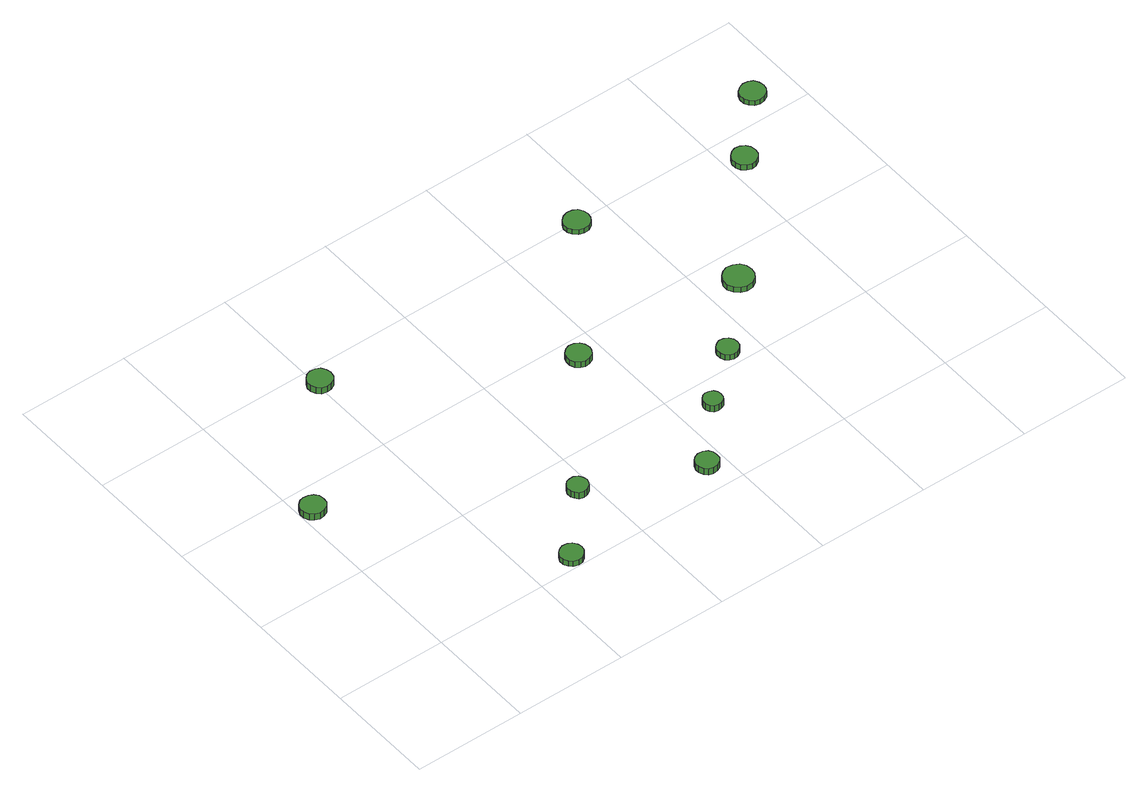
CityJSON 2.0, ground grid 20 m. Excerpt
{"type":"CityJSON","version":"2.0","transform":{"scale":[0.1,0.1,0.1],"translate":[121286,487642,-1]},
"CityObjects":{
"tree1":{"type":"SolitaryVegetationObject","attributes":{"function":"something"},"geometry":[{"type":"MultiSurface","lod":"1","boundaries":[[[0,1,2,3,4,5,6,7,8,9,10,11,12,13,14]],[[15,16,17,18,19,20,21,22,23,24,25,26,27,28,29]],[[0,29,28,1]],[[1,28,27,2]],[[2,27,26,3]],[[3,26,25,4]],[[4,25,24,5]],[[5,24,23,6]],[[6,23,22,7]],[[7,22,21,8]],[[8,21,20,9]],[[9,20,19,10]],[[10,19,18,11]],[[11,18,17,12]],[[12,17,16,13]],[[13,16,15,14]],[[14,15,29,0]]]}]},
"tree2":{"type":"SolitaryVegetationObject","attributes":{"function":"something"},"geometry":[{"type":"MultiSurface","lod":"1","boundaries":[[[30,31,32,33,34,35,36,37,38,39,40,41,42,43,44]],[[45,46,47,48,49,50,51,52,53,54,55,56,57,58,59]],[[30,59,58,31]],[[31,58,57,32]],[[32,57,56,33]],[[33,56,55,34]],[[34,55,54,35]],[[35,54,53,36]],[[36,53,52,37]],[[37,52,51,38]],[[38,51,50,39]],[[39,50,49,40]],[[40,49,48,41]],[[41,48,47,42]],[[42,47,46,43]],[[43,46,45,44]],[[44,45,59,30]]]}]},
"tree3":{"type":"SolitaryVegetationObject","attributes":{"function":"something"},"geometry":[{"type":"MultiSurface","lod":"1","boundaries":[[[60,61,62,63,64,65,66,67,68,69,70,71,72,73,74]],[[75,76,77,78,79,80,81,82,83,84,85,86,87,88,89]],[[60,89,88,61]],[[61,88,87,62]],[[62,87,86,63]],[[63,86,85,64]],[[64,85,84,65]],[[65,84,83,66]],[[66,83,82,67]],[[67,82,81,68]],[[68,81,80,69]],[[69,80,79,70]],[[70,79,78,71]],[[71,78,77,72]],[[72,77,76,73]],[[73,76,75,74]],[[74,75,89,60]]]}]},
"tree4":{"type":"SolitaryVegetationObject","attributes":{"function":"something"},"geometry":[{"type":"MultiSurface","lod":"1","boundaries":[[[90,91,92,93,94,95,96,97,98,99,100,101,102,103,104]],[[105,106,107,108,109,110,111,112,113,114,115,116,117,118,119]],[[90,119,118,91]],[[91,118,117,92]],[[92,117,116,93]],[[93,116,115,94]],[[94,115,114,95]],[[95,114,113,96]],[[96,113,112,97]],[[97,112,111,98]],[[98,111,110,99]],[[99,110,109,100]],[[100,109,108,101]],[[101,108,107,102]],[[102,107,106,103]],[[103,106,105,104]],[[104,105,119,90]]]}]},
"tree5":{"type":"SolitaryVegetationObject","attributes":{"function":"something"},"geometry":[{"type":"MultiSurface","lod":"1","boundaries":[[[120,121,122,123,124,125,126,127,128,129,130,131,132,133,134]],[[135,136,137,138,139,140,141,142,143,144,145,146,147,148,149]],[[120,149,148,121]],[[121,148,147,122]],[[122,147,146,123]],[[123,146,145,124]],[[124,145,144,125]],[[125,144,143,126]],[[126,143,142,127]],[[127,142,141,128]],[[128,141,140,129]],[[129,140,139,130]],[[130,139,138,131]],[[131,138,137,132]],[[132,137,136,133]],[[133,136,135,134]],[[134,135,149,120]]]}]},
"tree6":{"type":"SolitaryVegetationObject","attributes":{"function":"something"},"geometry":[{"type":"MultiSurface","lod":"1","boundaries":[[[150,151,152,153,154,155,156,157,158,159,160,161,162,163,164]],[[165,166,167,168,169,170,171,172,173,174,175,176,177,178,179]],[[150,179,178,151]],[[151,178,177,152]],[[152,177,176,153]],[[153,176,175,154]],[[154,175,174,155]],[[155,174,173,156]],[[156,173,172,157]],[[157,172,171,158]],[[158,171,170,159]],[[159,170,169,160]],[[160,169,168,161]],[[161,168,167,162]],[[162,167,166,163]],[[163,166,165,164]],[[164,165,179,150]]]}]},
"tree7":{"type":"SolitaryVegetationObject","attributes":{"function":"something"},"geometry":[{"type":"MultiSurface","lod":"1","boundaries":[[[180,181,182,183,184,185,186,187,188,189,190,191,192,193,194]],[[195,196,197,198,199,200,201,202,203,204,205,206,207,208,209]],[[180,209,208,181]],[[181,208,207,182]],[[182,207,206,183]],[[183,206,205,184]],[[184,205,204,185]],[[185,204,203,186]],[[186,203,202,187]],[[187,202,201,188]],[[188,201,200,189]],[[189,200,199,190]],[[190,199,198,191]],[[191,198,197,192]],[[192,197,196,193]],[[193,196,195,194]],[[194,195,209,180]]]}]},
"tree8":{"type":"SolitaryVegetationObject","attributes":{"function":"something"},"geometry":[{"type":"MultiSurface","lod":"1","boundaries":[[[210,211,212,213,214,215,216,217,218,219,220,221,222,223,224]],[[225,226,227,228,229,230,231,232,233,234,235,236,237,238,239]],[[210,239,238,211]],[[211,238,237,212]],[[212,237,236,213]],[[213,236,235,214]],[[214,235,234,215]],[[215,234,233,216]],[[216,233,232,217]],[[217,232,231,218]],[[218,231,230,219]],[[219,230,229,220]],[[220,229,228,221]],[[221,228,227,222]],[[222,227,226,223]],[[223,226,225,224]],[[224,225,239,210]]]}]},
"tree9":{"type":"SolitaryVegetationObject","attributes":{"function":"something"},"geometry":[{"type":"MultiSurface","lod":"1","boundaries":[[[240,241,242,243,244,245,246,247,248,249,250,251,252,253,254]],[[255,256,257,258,259,260,261,262,263,264,265,266,267,268,269]],[[240,269,268,241]],[[241,268,267,242]],[[242,267,266,243]],[[243,266,265,244]],[[244,265,264,245]],[[245,264,263,246]],[[246,263,262,247]],[[247,262,261,248]],[[248,261,260,249]],[[249,260,259,250]],[[250,259,258,251]],[[251,258,257,252]],[[252,257,256,253]],[[253,256,255,254]],[[254,255,269,240]]]}]},
"tree10":{"type":"SolitaryVegetationObject","attributes":{"function":"something"},"geometry":[{"type":"MultiSurface","lod":"1","boundaries":[[[270,271,272,273,274,275,276,277,278,279,280,281,282,283,284]],[[285,286,287,288,289,290,291,292,293,294,295,296,297,298,299]],[[270,299,298,271]],[[271,298,297,272]],[[272,297,296,273]],[[273,296,295,274]],[[274,295,294,275]],[[275,294,293,276]],[[276,293,292,277]],[[277,292,291,278]],[[278,291,290,279]],[[279,290,289,280]],[[280,289,288,281]],[[281,288,287,282]],[[282,287,286,283]],[[283,286,285,284]],[[284,285,299,270]]]}]},
"tree11":{"type":"SolitaryVegetationObject","attributes":{"function":"something"},"geometry":[{"type":"MultiSurface","lod":"1","boundaries":[[[300,301,302,303,304,305,306,307,308,309,310,311,312,313,314]],[[315,316,317,318,319,320,321,322,323,324,325,326,327,328,329]],[[300,329,328,301]],[[301,328,327,302]],[[302,327,326,303]],[[303,326,325,304]],[[304,325,324,305]],[[305,324,323,306]],[[306,323,322,307]],[[307,322,321,308]],[[308,321,320,309]],[[309,320,319,310]],[[310,319,318,311]],[[311,318,317,312]],[[312,317,316,313]],[[313,316,315,314]],[[314,315,329,300]]]}]},
"tree12":{"type":"SolitaryVegetationObject","attributes":{"function":"something"},"geometry":[{"type":"MultiSurface","lod":"1","boundaries":[[[330,331,332,333,334,335,336,337,338,339,340,341,342,343,344]],[[345,346,347,348,349,350,351,352,353,354,355,356,357,358,359]],[[330,359,358,331]],[[331,358,357,332]],[[332,357,356,333]],[[333,356,355,334]],[[334,355,354,335]],[[335,354,353,336]],[[336,353,352,337]],[[337,352,351,338]],[[338,351,350,339]],[[339,350,349,340]],[[340,349,348,341]],[[341,348,347,342]],[[342,347,346,343]],[[343,346,345,344]],[[344,345,359,330]]]}]}
},
"vertices":[
[44,352,21],[43,361,21],[37,368,21],[29,372,21],[20,373,21],[12,371,21],[5,365,21],[1,356,21],[1,347,21],[5,339,21],[12,333,21],[20,330,21],[29,331,21],[37,335,21],[43,343,21],[43,343,8],[37,335,8],[29,331,8],[20,330,8],[12,333,8],[5,339,8],[1,347,8],[1,356,8],[5,365,8],[12,371,8],[20,373,8],[29,372,8],[37,368,8],[43,361,8],[44,352,8],
[297,22,18],[295,30,18],[290,37,18],[283,41,18],[274,42,18],[266,39,18],[260,34,18],[256,26,18],[256,17,18],[260,10,18],[266,4,18],[274,1,18],[283,2,18],[290,7,18],[295,13,18],[295,13,7],[290,7,7],[283,2,7],[274,1,7],[266,4,7],[260,10,7],[256,17,7],[256,26,7],[260,34,7],[266,39,7],[274,42,7],[283,41,7],[290,37,7],[295,30,7],[297,22,7],
[227,566,19],[225,575,19],[220,583,19],[212,587,19],[203,588,19],[194,585,19],[188,579,19],[184,571,19],[184,562,19],[188,553,19],[194,547,19],[203,545,19],[212,546,19],[220,550,19],[225,557,19],[225,557,6],[220,550,6],[212,546,6],[203,545,6],[194,547,6],[188,553,6],[184,562,6],[184,571,6],[188,579,6],[194,585,6],[203,588,6],[212,587,6],[220,583,6],[225,575,6],[227,566,6],
[393,131,21],[391,139,21],[387,145,21],[380,149,21],[373,149,21],[365,147,21],[360,142,21],[357,135,21],[357,127,21],[360,121,21],[365,115,21],[373,113,21],[380,114,21],[387,118,21],[391,124,21],[391,124,8],[387,118,8],[380,114,8],[373,113,8],[365,115,8],[360,121,8],[357,127,8],[357,135,8],[360,142,8],[365,147,8],[373,149,8],[380,149,8],[387,145,8],[391,139,8],[393,131,8],
[587,50,20],[586,58,20],[581,65,20],[574,69,20],[565,70,20],[557,67,20],[551,62,20],[548,54,20],[548,46,20],[551,38,20],[557,32,20],[565,30,20],[574,31,20],[581,35,20],[586,42,20],[586,42,7],[581,35,7],[574,31,7],[565,30,7],[557,32,7],[551,38,7],[548,46,7],[548,54,7],[551,62,7],[557,67,7],[565,70,7],[574,69,7],[581,65,7],[586,58,7],[587,50,7],
[578,360,20],[576,369,20],[571,376,20],[563,381,20],[554,382,20],[546,379,20],[539,373,20],[536,365,20],[536,356,20],[539,348,20],[546,342,20],[554,339,20],[563,340,20],[571,344,20],[576,352,20],[576,352,8],[571,344,8],[563,340,8],[554,339,8],[546,342,8],[539,348,8],[536,356,8],[536,365,8],[539,373,8],[546,379,8],[554,382,8],[563,381,8],[571,376,8],[576,369,8],[578,360,8],
[675,152,20],[674,158,20],[670,164,20],[664,167,20],[657,168,20],[650,166,20],[645,161,20],[642,155,20],[642,148,20],[645,142,20],[650,137,20],[657,135,20],[664,136,20],[670,139,20],[674,145,20],[674,145,7],[670,139,7],[664,136,7],[657,135,7],[650,137,7],[645,142,7],[642,148,7],[642,155,7],[645,161,7],[650,166,7],[657,168,7],[664,167,7],[670,164,7],[674,158,7],[675,152,7],
[767,228,19],[766,235,19],[761,242,19],[754,246,19],[746,247,19],[739,244,19],[733,239,19],[730,232,19],[730,224,19],[733,216,19],[739,211,19],[746,209,19],[754,210,19],[761,214,19],[766,220,19],[766,220,8],[761,214,8],[754,210,8],[746,209,8],[739,211,8],[733,216,8],[730,224,8],[730,232,8],[733,239,8],[739,244,8],[746,247,8],[754,246,8],[761,242,8],[766,235,8],[767,228,8],
[759,594,19],[757,603,19],[752,611,19],[744,615,19],[734,616,19],[725,613,19],[718,607,19],[714,599,19],[714,589,19],[718,581,19],[725,574,19],[734,571,19],[744,572,19],[752,577,19],[757,585,19],[757,585,9],[752,577,9],[744,572,9],[734,571,9],[725,574,9],[718,581,9],[714,589,9],[714,599,9],[718,607,9],[725,613,9],[734,616,9],[744,615,9],[752,611,9],[757,603,9],[759,594,9],
[884,340,19],[882,351,19],[876,360,19],[866,365,19],[855,367,19],[845,363,19],[837,356,19],[832,346,19],[832,335,19],[837,325,19],[845,318,19],[855,314,19],[866,315,19],[876,321,19],[882,330,19],[882,330,8],[876,321,8],[866,315,8],[855,314,8],[845,318,8],[837,325,8],[832,335,8],[832,346,8],[837,356,8],[845,363,8],[855,367,8],[866,365,8],[876,360,8],[882,351,8],[884,340,8],
[1052,544,19],[1050,553,19],[1045,560,19],[1037,565,19],[1028,566,19],[1020,563,19],[1013,557,19],[1009,549,19],[1009,539,19],[1013,531,19],[1020,525,19],[1028,522,19],[1037,523,19],[1045,528,19],[1050,535,19],[1050,535,8],[1045,528,8],[1037,523,8],[1028,522,8],[1020,525,8],[1013,531,8],[1009,539,8],[1009,549,8],[1013,557,8],[1020,563,8],[1028,566,8],[1037,565,8],[1045,560,8],[1050,553,8],[1052,544,8],
[1151,649,18],[1149,658,18],[1144,666,18],[1136,670,18],[1127,671,18],[1118,668,18],[1111,662,18],[1107,654,18],[1107,644,18],[1111,636,18],[1118,630,18],[1127,627,18],[1136,628,18],[1144,633,18],[1149,640,18],[1149,640,8],[1144,633,8],[1136,628,8],[1127,627,8],[1118,630,8],[1111,636,8],[1107,644,8],[1107,654,8],[1111,662,8],[1118,668,8],[1127,671,8],[1136,670,8],[1144,666,8],[1149,658,8],[1151,649,8]
]}
